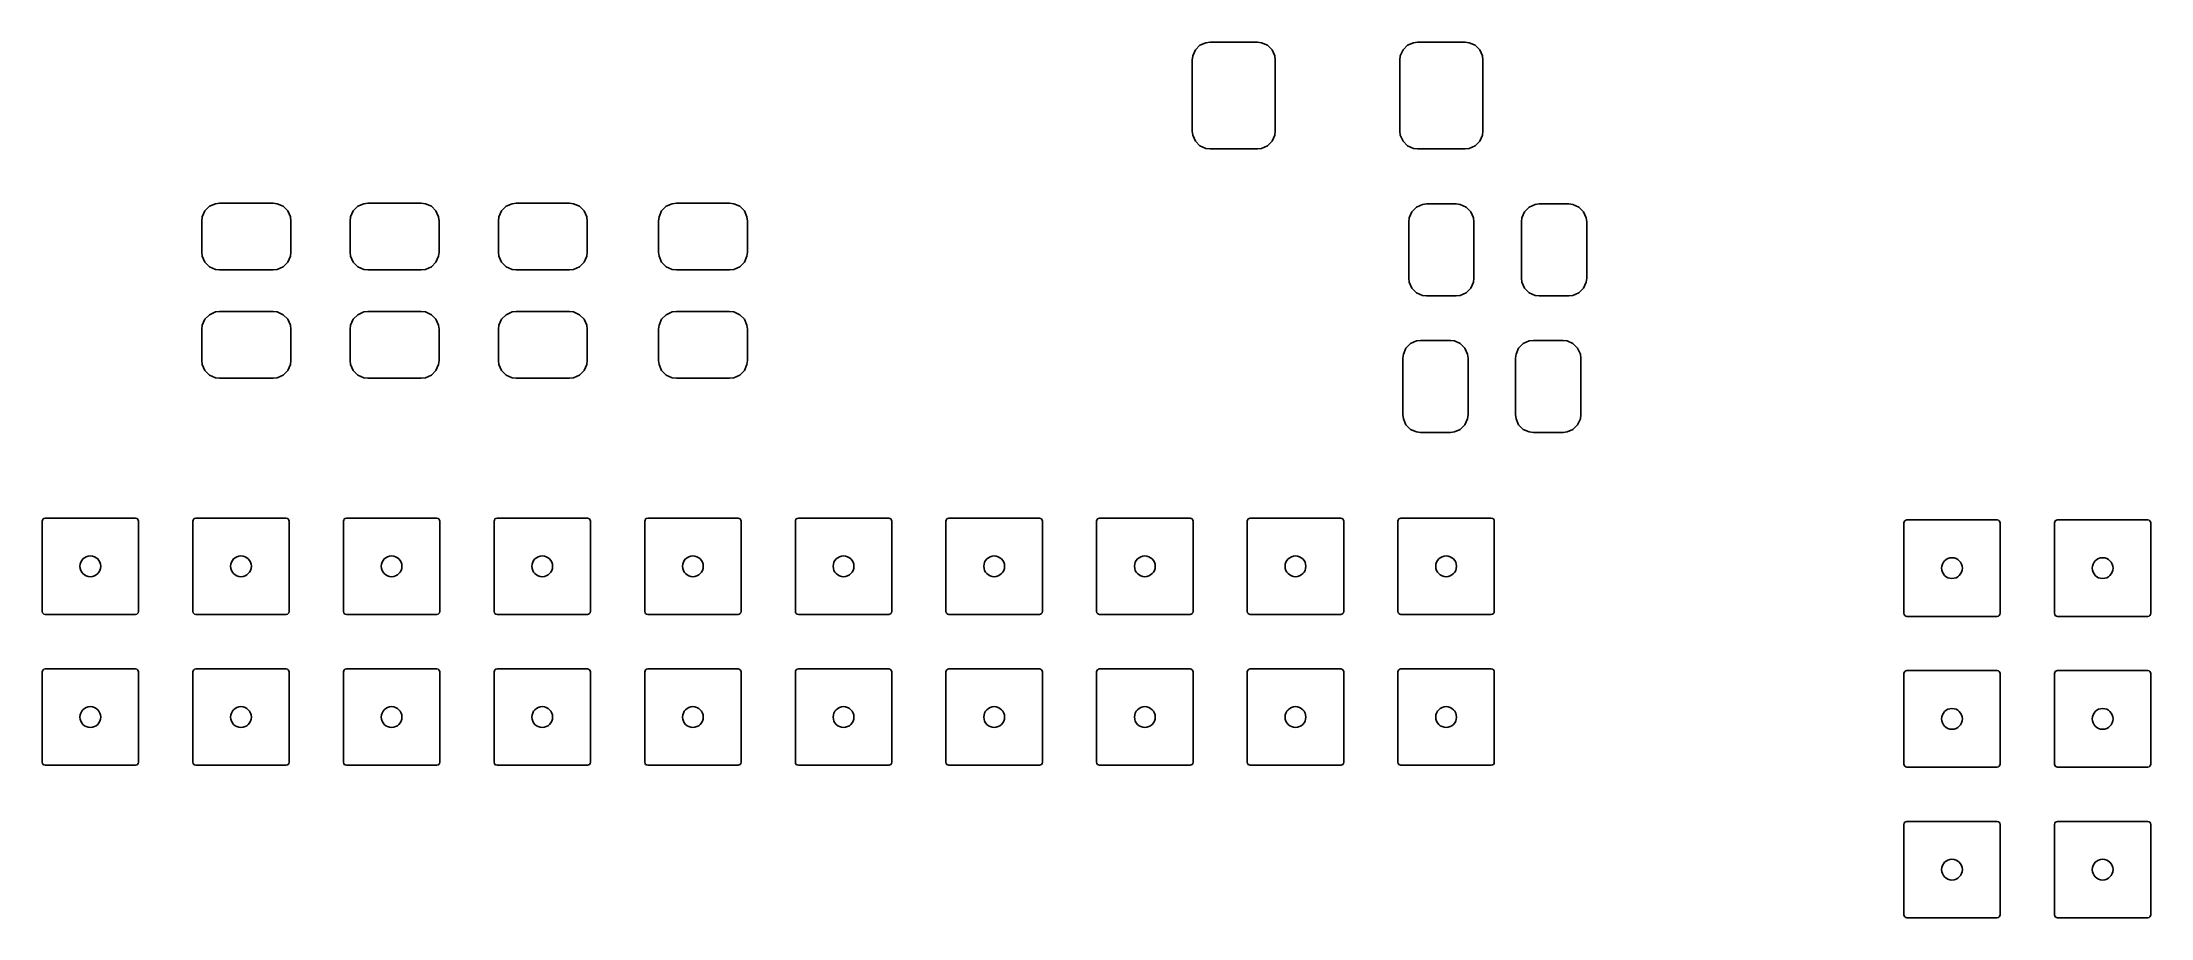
# Model space of a CAD drawing. Extents: x -1.65 to 0.92, y -2.15 to 2.13.
# Drawn here: x -0.482 to 0.918, y -2.152 to -1.571 of the extents above.
import ezdxf

# ---------------------------------------------------------------- set-up
doc = ezdxf.new("R2010")
doc.units = 0
doc.header["$MEASUREMENT"] = 0
doc.layers.add('BLACK', color=7, linetype='CONTINUOUS')

msp = doc.modelspace()

# ---------------------------------------------------------------- linework, layer by layer
at = {"layer": 'BLACK', "linetype": 'CONTINUOUS'}
for p, q in [((0.2815, -1.5827), (0.2818, -1.58)), ((0.2818, -1.58), (0.2836, -1.576)), ((0.2836, -1.576), (0.2866, -1.5729)), ((0.2866, -1.5729), (0.2906, -1.5712)), ((0.2906, -1.5712), (0.2933, -1.5709)), ((0.2933, -1.5709), (0.3248, -1.5709)), ((0.3248, -1.5709), (0.3275, -1.5712)), ((0.3275, -1.5712), (0.3315, -1.5729)), ((0.3315, -1.5729), (0.3345, -1.576)), ((0.3345, -1.576), (0.3363, -1.58)), ((0.3363, -1.58), (0.3366, -1.5827)), ((0.4193, -1.5827), (0.4196, -1.58)), ((0.4196, -1.58), (0.4214, -1.576)), ((0.4214, -1.576), (0.4244, -1.5729)), ((0.4244, -1.5729), (0.4284, -1.5712)), ((0.4284, -1.5712), (0.4311, -1.5709)), ((0.4311, -1.5709), (0.4626, -1.5709)), ((0.4626, -1.5709), (0.4653, -1.5712)), ((0.4653, -1.5712), (0.4693, -1.5729)), ((0.4693, -1.5729), (0.4723, -1.576)), ((0.4723, -1.576), (0.4741, -1.58)), ((0.4741, -1.58), (0.4744, -1.5827)), ((0.2815, -1.6299), (0.2815, -1.5827)), ((0.3366, -1.5827), (0.3366, -1.6299)), ((0.4193, -1.6299), (0.4193, -1.5827)), ((0.4744, -1.5827), (0.4744, -1.6299)), ((0.2818, -1.6326), (0.2815, -1.6299)), ((0.2836, -1.6366), (0.2818, -1.6326)), ((0.2866, -1.6397), (0.2836, -1.6366)), ((0.3345, -1.6366), (0.3315, -1.6397)), ((0.3363, -1.6326), (0.3345, -1.6366)), ((0.3366, -1.6299), (0.3363, -1.6326)), ((0.4196, -1.6326), (0.4193, -1.6299)), ((0.4214, -1.6366), (0.4196, -1.6326)), ((0.4244, -1.6397), (0.4214, -1.6366)), ((0.4723, -1.6366), (0.4693, -1.6397)), ((0.4741, -1.6326), (0.4723, -1.6366)), ((0.4744, -1.6299), (0.4741, -1.6326)), ((0.2906, -1.6414), (0.2866, -1.6397)), ((0.2933, -1.6417), (0.2906, -1.6414)), ((0.3248, -1.6417), (0.2933, -1.6417)), ((0.3275, -1.6414), (0.3248, -1.6417)), ((0.3315, -1.6397), (0.3275, -1.6414)), ((0.4284, -1.6414), (0.4244, -1.6397)), ((0.4311, -1.6417), (0.4284, -1.6414)), ((0.4626, -1.6417), (0.4311, -1.6417)), ((0.4653, -1.6414), (0.4626, -1.6417)), ((0.4693, -1.6397), (0.4653, -1.6414)), ((-0.3708, -1.6797), (-0.3669, -1.678)), ((-0.3669, -1.678), (-0.3642, -1.6777)), ((-0.3642, -1.6777), (-0.3287, -1.6777)), ((-0.3287, -1.6777), (-0.326, -1.678)), ((-0.326, -1.678), (-0.3221, -1.6797)), ((-0.2724, -1.6797), (-0.2685, -1.678)), ((-0.2685, -1.678), (-0.2657, -1.6777)), ((-0.2657, -1.6777), (-0.2303, -1.6777)), ((-0.2303, -1.6777), (-0.2276, -1.678)), ((-0.2276, -1.678), (-0.2236, -1.6797)), ((-0.174, -1.6797), (-0.17, -1.678)), ((-0.17, -1.678), (-0.1673, -1.6777)), ((-0.1673, -1.6777), (-0.1319, -1.6777)), ((-0.1319, -1.6777), (-0.1292, -1.678)), ((-0.1292, -1.678), (-0.1252, -1.6797)), ((-0.0677, -1.6797), (-0.0637, -1.678)), ((-0.0637, -1.678), (-0.061, -1.6777)), ((-0.061, -1.6777), (-0.0256, -1.6777)), ((-0.0256, -1.6777), (-0.0229, -1.678)), ((-0.0229, -1.678), (-0.0189, -1.6797)), ((0.4303, -1.6802), (0.4343, -1.6785)), ((0.4343, -1.6785), (0.437, -1.6781)), ((0.437, -1.6781), (0.4567, -1.6781)), ((0.4567, -1.6781), (0.4594, -1.6785)), ((0.4594, -1.6785), (0.4634, -1.6802)), ((0.5051, -1.6802), (0.5091, -1.6785)), ((0.5091, -1.6785), (0.5118, -1.6781)), ((0.5118, -1.6781), (0.5315, -1.6781)), ((0.5315, -1.6781), (0.5342, -1.6785)), ((0.5342, -1.6785), (0.5382, -1.6802)), ((-0.376, -1.6895), (-0.3757, -1.6868)), ((-0.376, -1.7101), (-0.376, -1.6895)), ((-0.3757, -1.6868), (-0.3739, -1.6828)), ((-0.3739, -1.6828), (-0.3708, -1.6797)), ((-0.3221, -1.6797), (-0.319, -1.6828)), ((-0.319, -1.6828), (-0.3172, -1.6868)), ((-0.3172, -1.6868), (-0.3169, -1.6895)), ((-0.3169, -1.6895), (-0.3169, -1.7101)), ((-0.2776, -1.6895), (-0.2772, -1.6868)), ((-0.2776, -1.7101), (-0.2776, -1.6895)), ((-0.2772, -1.6868), (-0.2755, -1.6828)), ((-0.2755, -1.6828), (-0.2724, -1.6797)), ((-0.2236, -1.6797), (-0.2206, -1.6828)), ((-0.2206, -1.6828), (-0.2188, -1.6868)), ((-0.2188, -1.6868), (-0.2185, -1.6895)), ((-0.2185, -1.6895), (-0.2185, -1.7101)), ((-0.1791, -1.6895), (-0.1788, -1.6868)), ((-0.1791, -1.7101), (-0.1791, -1.6895)), ((-0.1788, -1.6868), (-0.1771, -1.6828)), ((-0.1771, -1.6828), (-0.174, -1.6797)), ((-0.1252, -1.6797), (-0.1221, -1.6828)), ((-0.1221, -1.6828), (-0.1204, -1.6868)), ((-0.1204, -1.6868), (-0.1201, -1.6895)), ((-0.1201, -1.6895), (-0.1201, -1.7101)), ((-0.0728, -1.6895), (-0.0725, -1.6868)), ((-0.0728, -1.7101), (-0.0728, -1.6895)), ((-0.0725, -1.6868), (-0.0708, -1.6828)), ((-0.0708, -1.6828), (-0.0677, -1.6797)), ((-0.0189, -1.6797), (-0.0158, -1.6828)), ((-0.0158, -1.6828), (-0.0141, -1.6868)), ((-0.0141, -1.6868), (-0.0138, -1.6895)), ((-0.0138, -1.6895), (-0.0138, -1.7101)), ((0.4252, -1.69), (0.4255, -1.6873)), ((0.4252, -1.7274), (0.4252, -1.69)), ((0.4255, -1.6873), (0.4273, -1.6833)), ((0.4273, -1.6833), (0.4303, -1.6802)), ((0.4634, -1.6802), (0.4664, -1.6833)), ((0.4664, -1.6833), (0.4682, -1.6873)), ((0.4682, -1.6873), (0.4685, -1.69)), ((0.4685, -1.69), (0.4685, -1.7274)), ((0.5, -1.69), (0.5003, -1.6873)), ((0.5, -1.7274), (0.5, -1.69)), ((0.5003, -1.6873), (0.5021, -1.6833)), ((0.5021, -1.6833), (0.5051, -1.6802)), ((0.5382, -1.6802), (0.5412, -1.6833)), ((0.5412, -1.6833), (0.543, -1.6873)), ((0.543, -1.6873), (0.5433, -1.69)), ((0.5433, -1.69), (0.5433, -1.7274)), ((-0.3757, -1.7128), (-0.376, -1.7101)), ((-0.3739, -1.7168), (-0.3757, -1.7128)), ((-0.3708, -1.7199), (-0.3739, -1.7168)), ((-0.3669, -1.7216), (-0.3708, -1.7199)), ((-0.3642, -1.7219), (-0.3669, -1.7216)), ((-0.326, -1.7216), (-0.3287, -1.7219)), ((-0.3221, -1.7199), (-0.326, -1.7216)), ((-0.319, -1.7168), (-0.3221, -1.7199)), ((-0.3172, -1.7128), (-0.319, -1.7168)), ((-0.3169, -1.7101), (-0.3172, -1.7128)), ((-0.2772, -1.7128), (-0.2776, -1.7101)), ((-0.2755, -1.7168), (-0.2772, -1.7128)), ((-0.2724, -1.7199), (-0.2755, -1.7168)), ((-0.2685, -1.7216), (-0.2724, -1.7199)), ((-0.2657, -1.7219), (-0.2685, -1.7216)), ((-0.2276, -1.7216), (-0.2303, -1.7219)), ((-0.2236, -1.7199), (-0.2276, -1.7216)), ((-0.2206, -1.7168), (-0.2236, -1.7199)), ((-0.2188, -1.7128), (-0.2206, -1.7168)), ((-0.2185, -1.7101), (-0.2188, -1.7128)), ((-0.1788, -1.7128), (-0.1791, -1.7101)), ((-0.1771, -1.7168), (-0.1788, -1.7128)), ((-0.174, -1.7199), (-0.1771, -1.7168)), ((-0.17, -1.7216), (-0.174, -1.7199)), ((-0.1673, -1.7219), (-0.17, -1.7216)), ((-0.1292, -1.7216), (-0.1319, -1.7219)), ((-0.1252, -1.7199), (-0.1292, -1.7216)), ((-0.1221, -1.7168), (-0.1252, -1.7199)), ((-0.1204, -1.7128), (-0.1221, -1.7168)), ((-0.1201, -1.7101), (-0.1204, -1.7128)), ((-0.0725, -1.7128), (-0.0728, -1.7101)), ((-0.0708, -1.7168), (-0.0725, -1.7128)), ((-0.0677, -1.7199), (-0.0708, -1.7168)), ((-0.0637, -1.7216), (-0.0677, -1.7199)), ((-0.061, -1.7219), (-0.0637, -1.7216)), ((-0.0229, -1.7216), (-0.0256, -1.7219)), ((-0.0189, -1.7199), (-0.0229, -1.7216)), ((-0.0158, -1.7168), (-0.0189, -1.7199)), ((-0.0141, -1.7128), (-0.0158, -1.7168)), ((-0.0138, -1.7101), (-0.0141, -1.7128)), ((-0.3287, -1.7219), (-0.3642, -1.7219)), ((-0.2303, -1.7219), (-0.2657, -1.7219)), ((-0.1319, -1.7219), (-0.1673, -1.7219)), ((-0.0256, -1.7219), (-0.061, -1.7219)), ((0.4255, -1.7301), (0.4252, -1.7274)), ((0.4273, -1.734), (0.4255, -1.7301)), ((0.4303, -1.7371), (0.4273, -1.734)), ((0.4664, -1.734), (0.4634, -1.7371)), ((0.4682, -1.7301), (0.4664, -1.734)), ((0.4685, -1.7274), (0.4682, -1.7301)), ((0.5003, -1.7301), (0.5, -1.7274)), ((0.5021, -1.734), (0.5003, -1.7301)), ((0.5051, -1.7371), (0.5021, -1.734)), ((0.5412, -1.734), (0.5382, -1.7371)), ((0.543, -1.7301), (0.5412, -1.734)), ((0.5433, -1.7274), (0.543, -1.7301)), ((-0.3669, -1.7498), (-0.3642, -1.7495)), ((-0.3642, -1.7495), (-0.3287, -1.7495)), ((-0.3287, -1.7495), (-0.326, -1.7498)), ((-0.2685, -1.7498), (-0.2657, -1.7495)), ((-0.2657, -1.7495), (-0.2303, -1.7495)), ((-0.2303, -1.7495), (-0.2276, -1.7498)), ((-0.17, -1.7498), (-0.1673, -1.7495)), ((-0.1673, -1.7495), (-0.1319, -1.7495)), ((-0.1319, -1.7495), (-0.1292, -1.7498)), ((-0.0637, -1.7498), (-0.061, -1.7495)), ((-0.061, -1.7495), (-0.0256, -1.7495)), ((-0.0256, -1.7495), (-0.0229, -1.7498)), ((0.4343, -1.7389), (0.4303, -1.7371)), ((0.437, -1.7392), (0.4343, -1.7389)), ((0.4567, -1.7392), (0.437, -1.7392)), ((0.4594, -1.7389), (0.4567, -1.7392)), ((0.4634, -1.7371), (0.4594, -1.7389)), ((0.5091, -1.7389), (0.5051, -1.7371)), ((0.5118, -1.7392), (0.5091, -1.7389)), ((0.5315, -1.7392), (0.5118, -1.7392)), ((0.5342, -1.7389), (0.5315, -1.7392)), ((0.5382, -1.7371), (0.5342, -1.7389)), ((-0.376, -1.7613), (-0.3757, -1.7586)), ((-0.376, -1.782), (-0.376, -1.7613)), ((-0.3757, -1.7586), (-0.3739, -1.7546)), ((-0.3739, -1.7546), (-0.3708, -1.7516)), ((-0.3708, -1.7516), (-0.3669, -1.7498)), ((-0.326, -1.7498), (-0.3221, -1.7516)), ((-0.3221, -1.7516), (-0.319, -1.7546)), ((-0.319, -1.7546), (-0.3172, -1.7586)), ((-0.3172, -1.7586), (-0.3169, -1.7613)), ((-0.3169, -1.7613), (-0.3169, -1.782)), ((-0.2776, -1.7613), (-0.2772, -1.7586)), ((-0.2776, -1.782), (-0.2776, -1.7613)), ((-0.2772, -1.7586), (-0.2755, -1.7546)), ((-0.2755, -1.7546), (-0.2724, -1.7516)), ((-0.2724, -1.7516), (-0.2685, -1.7498)), ((-0.2276, -1.7498), (-0.2236, -1.7516)), ((-0.2236, -1.7516), (-0.2206, -1.7546)), ((-0.2206, -1.7546), (-0.2188, -1.7586)), ((-0.2188, -1.7586), (-0.2185, -1.7613)), ((-0.2185, -1.7613), (-0.2185, -1.782)), ((-0.1791, -1.7613), (-0.1788, -1.7586)), ((-0.1791, -1.782), (-0.1791, -1.7613)), ((-0.1788, -1.7586), (-0.1771, -1.7546)), ((-0.1771, -1.7546), (-0.174, -1.7516)), ((-0.174, -1.7516), (-0.17, -1.7498)), ((-0.1292, -1.7498), (-0.1252, -1.7516)), ((-0.1252, -1.7516), (-0.1221, -1.7546)), ((-0.1221, -1.7546), (-0.1204, -1.7586)), ((-0.1204, -1.7586), (-0.1201, -1.7613)), ((-0.1201, -1.7613), (-0.1201, -1.782)), ((-0.0728, -1.7613), (-0.0725, -1.7586)), ((-0.0728, -1.782), (-0.0728, -1.7613)), ((-0.0725, -1.7586), (-0.0708, -1.7546)), ((-0.0708, -1.7546), (-0.0677, -1.7516)), ((-0.0677, -1.7516), (-0.0637, -1.7498)), ((-0.0229, -1.7498), (-0.0189, -1.7516)), ((-0.0189, -1.7516), (-0.0158, -1.7546)), ((-0.0158, -1.7546), (-0.0141, -1.7586)), ((-0.0141, -1.7586), (-0.0138, -1.7613)), ((-0.0138, -1.7613), (-0.0138, -1.782)), ((0.4216, -1.7778), (0.4233, -1.7738)), ((0.4233, -1.7738), (0.4264, -1.7708)), ((0.4264, -1.7708), (0.4304, -1.769)), ((0.4304, -1.769), (0.4331, -1.7687)), ((0.4331, -1.7687), (0.4528, -1.7687)), ((0.4528, -1.7687), (0.4555, -1.769)), ((0.4555, -1.769), (0.4594, -1.7708)), ((0.4594, -1.7708), (0.4625, -1.7738)), ((0.4625, -1.7738), (0.4643, -1.7778)), ((0.4964, -1.7778), (0.4981, -1.7738)), ((0.4981, -1.7738), (0.5012, -1.7708)), ((0.5012, -1.7708), (0.5052, -1.769)), ((0.5052, -1.769), (0.5079, -1.7687)), ((0.5079, -1.7687), (0.5276, -1.7687)), ((0.5276, -1.7687), (0.5303, -1.769)), ((0.5303, -1.769), (0.5342, -1.7708)), ((0.5342, -1.7708), (0.5373, -1.7738)), ((0.5373, -1.7738), (0.5391, -1.7778)), ((-0.3757, -1.7847), (-0.376, -1.782)), ((-0.3739, -1.7887), (-0.3757, -1.7847)), ((-0.3708, -1.7917), (-0.3739, -1.7887)), ((-0.319, -1.7887), (-0.3221, -1.7917)), ((-0.3172, -1.7847), (-0.319, -1.7887)), ((-0.3169, -1.782), (-0.3172, -1.7847)), ((-0.2772, -1.7847), (-0.2776, -1.782)), ((-0.2755, -1.7887), (-0.2772, -1.7847)), ((-0.2724, -1.7917), (-0.2755, -1.7887)), ((-0.2206, -1.7887), (-0.2236, -1.7917)), ((-0.2188, -1.7847), (-0.2206, -1.7887)), ((-0.2185, -1.782), (-0.2188, -1.7847)), ((-0.1788, -1.7847), (-0.1791, -1.782)), ((-0.1771, -1.7887), (-0.1788, -1.7847)), ((-0.174, -1.7917), (-0.1771, -1.7887)), ((-0.1221, -1.7887), (-0.1252, -1.7917)), ((-0.1204, -1.7847), (-0.1221, -1.7887)), ((-0.1201, -1.782), (-0.1204, -1.7847)), ((-0.0725, -1.7847), (-0.0728, -1.782)), ((-0.0708, -1.7887), (-0.0725, -1.7847)), ((-0.0677, -1.7917), (-0.0708, -1.7887)), ((-0.0158, -1.7887), (-0.0189, -1.7917)), ((-0.0141, -1.7847), (-0.0158, -1.7887)), ((-0.0138, -1.782), (-0.0141, -1.7847)), ((0.4213, -1.7805), (0.4216, -1.7778)), ((0.4213, -1.8179), (0.4213, -1.7805)), ((0.4643, -1.7778), (0.4646, -1.7805)), ((0.4646, -1.7805), (0.4646, -1.8179)), ((0.4961, -1.7805), (0.4964, -1.7778)), ((0.4961, -1.8179), (0.4961, -1.7805)), ((0.5391, -1.7778), (0.5394, -1.7805)), ((0.5394, -1.7805), (0.5394, -1.8179)), ((-0.3669, -1.7935), (-0.3708, -1.7917)), ((-0.3642, -1.7938), (-0.3669, -1.7935)), ((-0.3287, -1.7938), (-0.3642, -1.7938)), ((-0.326, -1.7935), (-0.3287, -1.7938)), ((-0.3221, -1.7917), (-0.326, -1.7935)), ((-0.2685, -1.7935), (-0.2724, -1.7917)), ((-0.2657, -1.7938), (-0.2685, -1.7935)), ((-0.2303, -1.7938), (-0.2657, -1.7938)), ((-0.2276, -1.7935), (-0.2303, -1.7938)), ((-0.2236, -1.7917), (-0.2276, -1.7935)), ((-0.17, -1.7935), (-0.174, -1.7917)), ((-0.1673, -1.7938), (-0.17, -1.7935)), ((-0.1319, -1.7938), (-0.1673, -1.7938)), ((-0.1292, -1.7935), (-0.1319, -1.7938)), ((-0.1252, -1.7917), (-0.1292, -1.7935)), ((-0.0637, -1.7935), (-0.0677, -1.7917)), ((-0.061, -1.7938), (-0.0637, -1.7935)), ((-0.0256, -1.7938), (-0.061, -1.7938)), ((-0.0229, -1.7935), (-0.0256, -1.7938)), ((-0.0189, -1.7917), (-0.0229, -1.7935)), ((0.4216, -1.8206), (0.4213, -1.8179)), ((0.4646, -1.8179), (0.4643, -1.8206)), ((0.4964, -1.8206), (0.4961, -1.8179)), ((0.5394, -1.8179), (0.5391, -1.8206)), ((0.4233, -1.8246), (0.4216, -1.8206)), ((0.4264, -1.8277), (0.4233, -1.8246)), ((0.4304, -1.8294), (0.4264, -1.8277)), ((0.4331, -1.8297), (0.4304, -1.8294)), ((0.4528, -1.8297), (0.4331, -1.8297)), ((0.4555, -1.8294), (0.4528, -1.8297)), ((0.4594, -1.8277), (0.4555, -1.8294)), ((0.4625, -1.8246), (0.4594, -1.8277)), ((0.4643, -1.8206), (0.4625, -1.8246)), ((0.4981, -1.8246), (0.4964, -1.8206)), ((0.5012, -1.8277), (0.4981, -1.8246)), ((0.5052, -1.8294), (0.5012, -1.8277)), ((0.5079, -1.8297), (0.5052, -1.8294)), ((0.5276, -1.8297), (0.5079, -1.8297)), ((0.5303, -1.8294), (0.5276, -1.8297)), ((0.5342, -1.8277), (0.5303, -1.8294)), ((0.5373, -1.8246), (0.5342, -1.8277)), ((0.5391, -1.8206), (0.5373, -1.8246)), ((-0.482, -1.8885), (-0.4818, -1.8878)), ((-0.482, -1.9485), (-0.482, -1.8885)), ((-0.4818, -1.8878), (-0.4814, -1.8871)), ((-0.4814, -1.8871), (-0.4808, -1.8867)), ((-0.4808, -1.8867), (-0.48, -1.8865)), ((-0.48, -1.8865), (-0.42, -1.8865)), ((-0.42, -1.8865), (-0.4192, -1.8867)), ((-0.4192, -1.8867), (-0.4186, -1.8871)), ((-0.4186, -1.8871), (-0.4182, -1.8878)), ((-0.4182, -1.8878), (-0.418, -1.8885)), ((-0.418, -1.8885), (-0.418, -1.9485)), ((-0.382, -1.8885), (-0.3818, -1.8878)), ((-0.382, -1.9485), (-0.382, -1.8885)), ((-0.3818, -1.8878), (-0.3814, -1.8871)), ((-0.3814, -1.8871), (-0.3808, -1.8867)), ((-0.3808, -1.8867), (-0.38, -1.8865)), ((-0.38, -1.8865), (-0.32, -1.8865)), ((-0.32, -1.8865), (-0.3192, -1.8867)), ((-0.3192, -1.8867), (-0.3186, -1.8871)), ((-0.3186, -1.8871), (-0.3182, -1.8878)), ((-0.3182, -1.8878), (-0.318, -1.8885)), ((-0.318, -1.8885), (-0.318, -1.9485)), ((-0.282, -1.8885), (-0.2818, -1.8878)), ((-0.282, -1.9485), (-0.282, -1.8885)), ((-0.2818, -1.8878), (-0.2814, -1.8871)), ((-0.2814, -1.8871), (-0.2808, -1.8867)), ((-0.2808, -1.8867), (-0.28, -1.8865)), ((-0.28, -1.8865), (-0.22, -1.8865)), ((-0.22, -1.8865), (-0.2192, -1.8867)), ((-0.2192, -1.8867), (-0.2186, -1.8871)), ((-0.2186, -1.8871), (-0.2182, -1.8878)), ((-0.2182, -1.8878), (-0.218, -1.8885)), ((-0.218, -1.8885), (-0.218, -1.9485)), ((-0.182, -1.8885), (-0.1818, -1.8878)), ((-0.182, -1.9485), (-0.182, -1.8885)), ((-0.1818, -1.8878), (-0.1814, -1.8871)), ((-0.1814, -1.8871), (-0.1808, -1.8867)), ((-0.1808, -1.8867), (-0.18, -1.8865)), ((-0.18, -1.8865), (-0.12, -1.8865)), ((-0.12, -1.8865), (-0.1192, -1.8867)), ((-0.1192, -1.8867), (-0.1186, -1.8871)), ((-0.1186, -1.8871), (-0.1182, -1.8878)), ((-0.1182, -1.8878), (-0.118, -1.8885)), ((-0.118, -1.8885), (-0.118, -1.9485)), ((-0.082, -1.8885), (-0.0818, -1.8878)), ((-0.082, -1.9485), (-0.082, -1.8885)), ((-0.0818, -1.8878), (-0.0814, -1.8871)), ((-0.0814, -1.8871), (-0.0808, -1.8867)), ((-0.0808, -1.8867), (-0.08, -1.8865)), ((-0.08, -1.8865), (-0.02, -1.8865)), ((-0.02, -1.8865), (-0.0192, -1.8867)), ((-0.0192, -1.8867), (-0.0186, -1.8871)), ((-0.0186, -1.8871), (-0.0182, -1.8878)), ((-0.0182, -1.8878), (-0.018, -1.8885)), ((-0.018, -1.8885), (-0.018, -1.9485)), ((0.018, -1.8885), (0.0182, -1.8878)), ((0.018, -1.9485), (0.018, -1.8885)), ((0.0182, -1.8878), (0.0186, -1.8871)), ((0.0186, -1.8871), (0.0192, -1.8867)), ((0.0192, -1.8867), (0.02, -1.8865)), ((0.02, -1.8865), (0.08, -1.8865)), ((0.08, -1.8865), (0.0808, -1.8867)), ((0.0808, -1.8867), (0.0814, -1.8871)), ((0.0814, -1.8871), (0.0818, -1.8878)), ((0.0818, -1.8878), (0.082, -1.8885)), ((0.082, -1.8885), (0.082, -1.9485)), ((0.118, -1.8885), (0.1182, -1.8878)), ((0.118, -1.9485), (0.118, -1.8885)), ((0.1182, -1.8878), (0.1186, -1.8871)), ((0.1186, -1.8871), (0.1192, -1.8867)), ((0.1192, -1.8867), (0.12, -1.8865)), ((0.12, -1.8865), (0.18, -1.8865)), ((0.18, -1.8865), (0.1808, -1.8867)), ((0.1808, -1.8867), (0.1814, -1.8871)), ((0.1814, -1.8871), (0.1818, -1.8878)), ((0.1818, -1.8878), (0.182, -1.8885)), ((0.182, -1.8885), (0.182, -1.9485)), ((0.218, -1.8885), (0.2182, -1.8878)), ((0.218, -1.9485), (0.218, -1.8885)), ((0.2182, -1.8878), (0.2186, -1.8871)), ((0.2186, -1.8871), (0.2192, -1.8867)), ((0.2192, -1.8867), (0.22, -1.8865)), ((0.22, -1.8865), (0.28, -1.8865)), ((0.28, -1.8865), (0.2808, -1.8867)), ((0.2808, -1.8867), (0.2814, -1.8871)), ((0.2814, -1.8871), (0.2818, -1.8878)), ((0.2818, -1.8878), (0.282, -1.8885)), ((0.282, -1.8885), (0.282, -1.9485)), ((0.318, -1.8885), (0.3182, -1.8878)), ((0.318, -1.9485), (0.318, -1.8885)), ((0.3182, -1.8878), (0.3186, -1.8871)), ((0.3186, -1.8871), (0.3192, -1.8867)), ((0.3192, -1.8867), (0.32, -1.8865)), ((0.32, -1.8865), (0.38, -1.8865)), ((0.38, -1.8865), (0.3808, -1.8867)), ((0.3808, -1.8867), (0.3814, -1.8871)), ((0.3814, -1.8871), (0.3818, -1.8878)), ((0.3818, -1.8878), (0.382, -1.8885)), ((0.382, -1.8885), (0.382, -1.9485)), ((0.418, -1.8885), (0.4182, -1.8878)), ((0.418, -1.9485), (0.418, -1.8885)), ((0.4182, -1.8878), (0.4186, -1.8871)), ((0.4186, -1.8871), (0.4192, -1.8867)), ((0.4192, -1.8867), (0.42, -1.8865)), ((0.42, -1.8865), (0.48, -1.8865)), ((0.48, -1.8865), (0.4808, -1.8867)), ((0.4808, -1.8867), (0.4814, -1.8871)), ((0.4814, -1.8871), (0.4818, -1.8878)), ((0.4818, -1.8878), (0.482, -1.8885)), ((0.482, -1.8885), (0.482, -1.9485)), ((0.7539, -1.8897), (0.754, -1.8889)), ((0.754, -1.8889), (0.7544, -1.8883)), ((0.7544, -1.8883), (0.7551, -1.8879)), ((0.7551, -1.8879), (0.7558, -1.8877)), ((0.7558, -1.8877), (0.8158, -1.8877)), ((0.8158, -1.8877), (0.8166, -1.8879)), ((0.8166, -1.8879), (0.8172, -1.8883)), ((0.8172, -1.8883), (0.8176, -1.8889)), ((0.8176, -1.8889), (0.8178, -1.8897)), ((0.8539, -1.8897), (0.854, -1.8889)), ((0.854, -1.8889), (0.8544, -1.8883)), ((0.8544, -1.8883), (0.8551, -1.8879)), ((0.8551, -1.8879), (0.8558, -1.8877)), ((0.8558, -1.8877), (0.9158, -1.8877)), ((0.9158, -1.8877), (0.9166, -1.8879)), ((0.9166, -1.8879), (0.9172, -1.8883)), ((0.9172, -1.8883), (0.9176, -1.8889)), ((0.9176, -1.8889), (0.9178, -1.8897)), ((0.7539, -1.9497), (0.7539, -1.8897)), ((0.8178, -1.8897), (0.8178, -1.9497)), ((0.8539, -1.9497), (0.8539, -1.8897)), ((0.9178, -1.8897), (0.9178, -1.9497)), ((-0.4818, -1.9493), (-0.482, -1.9485)), ((-0.4814, -1.9499), (-0.4818, -1.9493)), ((-0.4808, -1.9503), (-0.4814, -1.9499)), ((-0.48, -1.9505), (-0.4808, -1.9503)), ((-0.42, -1.9505), (-0.48, -1.9505)), ((-0.4192, -1.9503), (-0.42, -1.9505)), ((-0.4186, -1.9499), (-0.4192, -1.9503)), ((-0.4182, -1.9493), (-0.4186, -1.9499)), ((-0.418, -1.9485), (-0.4182, -1.9493)), ((-0.3818, -1.9493), (-0.382, -1.9485)), ((-0.3814, -1.9499), (-0.3818, -1.9493)), ((-0.3808, -1.9503), (-0.3814, -1.9499)), ((-0.38, -1.9505), (-0.3808, -1.9503)), ((-0.32, -1.9505), (-0.38, -1.9505)), ((-0.3192, -1.9503), (-0.32, -1.9505)), ((-0.3186, -1.9499), (-0.3192, -1.9503)), ((-0.3182, -1.9493), (-0.3186, -1.9499)), ((-0.318, -1.9485), (-0.3182, -1.9493)), ((-0.2818, -1.9493), (-0.282, -1.9485)), ((-0.2814, -1.9499), (-0.2818, -1.9493)), ((-0.2808, -1.9503), (-0.2814, -1.9499)), ((-0.28, -1.9505), (-0.2808, -1.9503)), ((-0.22, -1.9505), (-0.28, -1.9505)), ((-0.2192, -1.9503), (-0.22, -1.9505)), ((-0.2186, -1.9499), (-0.2192, -1.9503)), ((-0.2182, -1.9493), (-0.2186, -1.9499)), ((-0.218, -1.9485), (-0.2182, -1.9493)), ((-0.1818, -1.9493), (-0.182, -1.9485)), ((-0.1814, -1.9499), (-0.1818, -1.9493)), ((-0.1808, -1.9503), (-0.1814, -1.9499)), ((-0.18, -1.9505), (-0.1808, -1.9503)), ((-0.12, -1.9505), (-0.18, -1.9505)), ((-0.1192, -1.9503), (-0.12, -1.9505)), ((-0.1186, -1.9499), (-0.1192, -1.9503)), ((-0.1182, -1.9493), (-0.1186, -1.9499)), ((-0.118, -1.9485), (-0.1182, -1.9493)), ((-0.0818, -1.9493), (-0.082, -1.9485)), ((-0.0814, -1.9499), (-0.0818, -1.9493)), ((-0.0808, -1.9503), (-0.0814, -1.9499)), ((-0.08, -1.9505), (-0.0808, -1.9503)), ((-0.02, -1.9505), (-0.08, -1.9505)), ((-0.0192, -1.9503), (-0.02, -1.9505)), ((-0.0186, -1.9499), (-0.0192, -1.9503)), ((-0.0182, -1.9493), (-0.0186, -1.9499)), ((-0.018, -1.9485), (-0.0182, -1.9493)), ((0.0182, -1.9493), (0.018, -1.9485)), ((0.0186, -1.9499), (0.0182, -1.9493)), ((0.0192, -1.9503), (0.0186, -1.9499)), ((0.02, -1.9505), (0.0192, -1.9503)), ((0.08, -1.9505), (0.02, -1.9505)), ((0.0808, -1.9503), (0.08, -1.9505)), ((0.0814, -1.9499), (0.0808, -1.9503)), ((0.0818, -1.9493), (0.0814, -1.9499)), ((0.082, -1.9485), (0.0818, -1.9493)), ((0.1182, -1.9493), (0.118, -1.9485)), ((0.1186, -1.9499), (0.1182, -1.9493)), ((0.1192, -1.9503), (0.1186, -1.9499)), ((0.12, -1.9505), (0.1192, -1.9503)), ((0.18, -1.9505), (0.12, -1.9505)), ((0.1808, -1.9503), (0.18, -1.9505)), ((0.1814, -1.9499), (0.1808, -1.9503)), ((0.1818, -1.9493), (0.1814, -1.9499)), ((0.182, -1.9485), (0.1818, -1.9493)), ((0.2182, -1.9493), (0.218, -1.9485)), ((0.2186, -1.9499), (0.2182, -1.9493)), ((0.2192, -1.9503), (0.2186, -1.9499)), ((0.22, -1.9505), (0.2192, -1.9503)), ((0.28, -1.9505), (0.22, -1.9505)), ((0.2808, -1.9503), (0.28, -1.9505)), ((0.2814, -1.9499), (0.2808, -1.9503)), ((0.2818, -1.9493), (0.2814, -1.9499)), ((0.282, -1.9485), (0.2818, -1.9493)), ((0.3182, -1.9493), (0.318, -1.9485)), ((0.3186, -1.9499), (0.3182, -1.9493)), ((0.3192, -1.9503), (0.3186, -1.9499)), ((0.32, -1.9505), (0.3192, -1.9503)), ((0.38, -1.9505), (0.32, -1.9505)), ((0.3808, -1.9503), (0.38, -1.9505)), ((0.3814, -1.9499), (0.3808, -1.9503)), ((0.3818, -1.9493), (0.3814, -1.9499)), ((0.382, -1.9485), (0.3818, -1.9493)), ((0.4182, -1.9493), (0.418, -1.9485)), ((0.4186, -1.9499), (0.4182, -1.9493)), ((0.4192, -1.9503), (0.4186, -1.9499)), ((0.42, -1.9505), (0.4192, -1.9503)), ((0.48, -1.9505), (0.42, -1.9505)), ((0.4808, -1.9503), (0.48, -1.9505)), ((0.4814, -1.9499), (0.4808, -1.9503)), ((0.4818, -1.9493), (0.4814, -1.9499)), ((0.482, -1.9485), (0.4818, -1.9493)), ((0.754, -1.9504), (0.7539, -1.9497)), ((0.7544, -1.9511), (0.754, -1.9504)), ((0.7551, -1.9515), (0.7544, -1.9511)), ((0.7558, -1.9517), (0.7551, -1.9515)), ((0.8158, -1.9517), (0.7558, -1.9517)), ((0.8166, -1.9515), (0.8158, -1.9517)), ((0.8172, -1.9511), (0.8166, -1.9515)), ((0.8176, -1.9504), (0.8172, -1.9511)), ((0.8178, -1.9497), (0.8176, -1.9504)), ((0.854, -1.9504), (0.8539, -1.9497)), ((0.8544, -1.9511), (0.854, -1.9504)), ((0.8551, -1.9515), (0.8544, -1.9511)), ((0.8558, -1.9517), (0.8551, -1.9515)), ((0.9158, -1.9517), (0.8558, -1.9517)), ((0.9166, -1.9515), (0.9158, -1.9517)), ((0.9172, -1.9511), (0.9166, -1.9515)), ((0.9176, -1.9504), (0.9172, -1.9511)), ((0.9178, -1.9497), (0.9176, -1.9504)), ((-0.4818, -1.9878), (-0.4814, -1.9871)), ((-0.4814, -1.9871), (-0.4808, -1.9867)), ((-0.4808, -1.9867), (-0.48, -1.9865)), ((-0.48, -1.9865), (-0.42, -1.9865)), ((-0.42, -1.9865), (-0.4192, -1.9867)), ((-0.4192, -1.9867), (-0.4186, -1.9871)), ((-0.4186, -1.9871), (-0.4182, -1.9878)), ((-0.3818, -1.9878), (-0.3814, -1.9871)), ((-0.3814, -1.9871), (-0.3808, -1.9867)), ((-0.3808, -1.9867), (-0.38, -1.9865)), ((-0.38, -1.9865), (-0.32, -1.9865)), ((-0.32, -1.9865), (-0.3192, -1.9867)), ((-0.3192, -1.9867), (-0.3186, -1.9871)), ((-0.3186, -1.9871), (-0.3182, -1.9878)), ((-0.2818, -1.9878), (-0.2814, -1.9871)), ((-0.2814, -1.9871), (-0.2808, -1.9867)), ((-0.2808, -1.9867), (-0.28, -1.9865)), ((-0.28, -1.9865), (-0.22, -1.9865)), ((-0.22, -1.9865), (-0.2192, -1.9867)), ((-0.2192, -1.9867), (-0.2186, -1.9871)), ((-0.2186, -1.9871), (-0.2182, -1.9878)), ((-0.1818, -1.9878), (-0.1814, -1.9871)), ((-0.1814, -1.9871), (-0.1808, -1.9867)), ((-0.1808, -1.9867), (-0.18, -1.9865)), ((-0.18, -1.9865), (-0.12, -1.9865)), ((-0.12, -1.9865), (-0.1192, -1.9867)), ((-0.1192, -1.9867), (-0.1186, -1.9871)), ((-0.1186, -1.9871), (-0.1182, -1.9878)), ((-0.0818, -1.9878), (-0.0814, -1.9871)), ((-0.0814, -1.9871), (-0.0808, -1.9867)), ((-0.0808, -1.9867), (-0.08, -1.9865)), ((-0.08, -1.9865), (-0.02, -1.9865)), ((-0.02, -1.9865), (-0.0192, -1.9867)), ((-0.0192, -1.9867), (-0.0186, -1.9871)), ((-0.0186, -1.9871), (-0.0182, -1.9878)), ((0.0182, -1.9878), (0.0186, -1.9871)), ((0.0186, -1.9871), (0.0192, -1.9867)), ((0.0192, -1.9867), (0.02, -1.9865)), ((0.02, -1.9865), (0.08, -1.9865)), ((0.08, -1.9865), (0.0808, -1.9867)), ((0.0808, -1.9867), (0.0814, -1.9871)), ((0.0814, -1.9871), (0.0818, -1.9878)), ((0.1182, -1.9878), (0.1186, -1.9871)), ((0.1186, -1.9871), (0.1192, -1.9867)), ((0.1192, -1.9867), (0.12, -1.9865)), ((0.12, -1.9865), (0.18, -1.9865)), ((0.18, -1.9865), (0.1808, -1.9867)), ((0.1808, -1.9867), (0.1814, -1.9871)), ((0.1814, -1.9871), (0.1818, -1.9878)), ((0.2182, -1.9878), (0.2186, -1.9871)), ((0.2186, -1.9871), (0.2192, -1.9867)), ((0.2192, -1.9867), (0.22, -1.9865)), ((0.22, -1.9865), (0.28, -1.9865)), ((0.28, -1.9865), (0.2808, -1.9867)), ((0.2808, -1.9867), (0.2814, -1.9871)), ((0.2814, -1.9871), (0.2818, -1.9878)), ((0.3182, -1.9878), (0.3186, -1.9871)), ((0.3186, -1.9871), (0.3192, -1.9867)), ((0.3192, -1.9867), (0.32, -1.9865)), ((0.32, -1.9865), (0.38, -1.9865)), ((0.38, -1.9865), (0.3808, -1.9867)), ((0.3808, -1.9867), (0.3814, -1.9871)), ((0.3814, -1.9871), (0.3818, -1.9878)), ((0.4182, -1.9878), (0.4186, -1.9871)), ((0.4186, -1.9871), (0.4192, -1.9867)), ((0.4192, -1.9867), (0.42, -1.9865)), ((0.42, -1.9865), (0.48, -1.9865)), ((0.48, -1.9865), (0.4808, -1.9867)), ((0.4808, -1.9867), (0.4814, -1.9871)), ((0.4814, -1.9871), (0.4818, -1.9878)), ((-0.482, -1.9885), (-0.4818, -1.9878)), ((-0.482, -2.0485), (-0.482, -1.9885)), ((-0.4182, -1.9878), (-0.418, -1.9885)), ((-0.418, -1.9885), (-0.418, -2.0485)), ((-0.382, -1.9885), (-0.3818, -1.9878)), ((-0.382, -2.0485), (-0.382, -1.9885)), ((-0.3182, -1.9878), (-0.318, -1.9885)), ((-0.318, -1.9885), (-0.318, -2.0485)), ((-0.282, -1.9885), (-0.2818, -1.9878)), ((-0.282, -2.0485), (-0.282, -1.9885)), ((-0.2182, -1.9878), (-0.218, -1.9885)), ((-0.218, -1.9885), (-0.218, -2.0485)), ((-0.182, -1.9885), (-0.1818, -1.9878)), ((-0.182, -2.0485), (-0.182, -1.9885)), ((-0.1182, -1.9878), (-0.118, -1.9885)), ((-0.118, -1.9885), (-0.118, -2.0485)), ((-0.082, -1.9885), (-0.0818, -1.9878)), ((-0.082, -2.0485), (-0.082, -1.9885)), ((-0.0182, -1.9878), (-0.018, -1.9885)), ((-0.018, -1.9885), (-0.018, -2.0485)), ((0.018, -1.9885), (0.0182, -1.9878)), ((0.018, -2.0485), (0.018, -1.9885)), ((0.0818, -1.9878), (0.082, -1.9885)), ((0.082, -1.9885), (0.082, -2.0485)), ((0.118, -1.9885), (0.1182, -1.9878)), ((0.118, -2.0485), (0.118, -1.9885)), ((0.1818, -1.9878), (0.182, -1.9885)), ((0.182, -1.9885), (0.182, -2.0485)), ((0.218, -1.9885), (0.2182, -1.9878)), ((0.218, -2.0485), (0.218, -1.9885)), ((0.2818, -1.9878), (0.282, -1.9885)), ((0.282, -1.9885), (0.282, -2.0485)), ((0.318, -1.9885), (0.3182, -1.9878)), ((0.318, -2.0485), (0.318, -1.9885)), ((0.3818, -1.9878), (0.382, -1.9885)), ((0.382, -1.9885), (0.382, -2.0485)), ((0.418, -1.9885), (0.4182, -1.9878)), ((0.418, -2.0485), (0.418, -1.9885)), ((0.4818, -1.9878), (0.482, -1.9885)), ((0.482, -1.9885), (0.482, -2.0485)), ((0.7539, -1.9897), (0.754, -1.9889)), ((0.7539, -2.0497), (0.7539, -1.9897)), ((0.754, -1.9889), (0.7544, -1.9883)), ((0.7544, -1.9883), (0.7551, -1.9879)), ((0.7551, -1.9879), (0.7558, -1.9877)), ((0.7558, -1.9877), (0.8158, -1.9877)), ((0.8158, -1.9877), (0.8166, -1.9879)), ((0.8166, -1.9879), (0.8172, -1.9883)), ((0.8172, -1.9883), (0.8176, -1.9889)), ((0.8176, -1.9889), (0.8178, -1.9897)), ((0.8178, -1.9897), (0.8178, -2.0497)), ((0.8539, -1.9897), (0.854, -1.9889)), ((0.8539, -2.0497), (0.8539, -1.9897)), ((0.854, -1.9889), (0.8544, -1.9883)), ((0.8544, -1.9883), (0.8551, -1.9879)), ((0.8551, -1.9879), (0.8558, -1.9877)), ((0.8558, -1.9877), (0.9158, -1.9877)), ((0.9158, -1.9877), (0.9166, -1.9879)), ((0.9166, -1.9879), (0.9172, -1.9883)), ((0.9172, -1.9883), (0.9176, -1.9889)), ((0.9176, -1.9889), (0.9178, -1.9897)), ((0.9178, -1.9897), (0.9178, -2.0497)), ((-0.4818, -2.0493), (-0.482, -2.0485)), ((-0.4814, -2.0499), (-0.4818, -2.0493)), ((-0.4808, -2.0503), (-0.4814, -2.0499)), ((-0.48, -2.0505), (-0.4808, -2.0503)), ((-0.42, -2.0505), (-0.48, -2.0505)), ((-0.4192, -2.0503), (-0.42, -2.0505)), ((-0.4186, -2.0499), (-0.4192, -2.0503)), ((-0.4182, -2.0493), (-0.4186, -2.0499)), ((-0.418, -2.0485), (-0.4182, -2.0493)), ((-0.3818, -2.0493), (-0.382, -2.0485)), ((-0.3814, -2.0499), (-0.3818, -2.0493)), ((-0.3808, -2.0503), (-0.3814, -2.0499)), ((-0.38, -2.0505), (-0.3808, -2.0503)), ((-0.32, -2.0505), (-0.38, -2.0505)), ((-0.3192, -2.0503), (-0.32, -2.0505)), ((-0.3186, -2.0499), (-0.3192, -2.0503)), ((-0.3182, -2.0493), (-0.3186, -2.0499)), ((-0.318, -2.0485), (-0.3182, -2.0493)), ((-0.2818, -2.0493), (-0.282, -2.0485)), ((-0.2814, -2.0499), (-0.2818, -2.0493)), ((-0.2808, -2.0503), (-0.2814, -2.0499)), ((-0.28, -2.0505), (-0.2808, -2.0503)), ((-0.22, -2.0505), (-0.28, -2.0505)), ((-0.2192, -2.0503), (-0.22, -2.0505)), ((-0.2186, -2.0499), (-0.2192, -2.0503)), ((-0.2182, -2.0493), (-0.2186, -2.0499)), ((-0.218, -2.0485), (-0.2182, -2.0493)), ((-0.1818, -2.0493), (-0.182, -2.0485)), ((-0.1814, -2.0499), (-0.1818, -2.0493)), ((-0.1808, -2.0503), (-0.1814, -2.0499)), ((-0.18, -2.0505), (-0.1808, -2.0503)), ((-0.12, -2.0505), (-0.18, -2.0505)), ((-0.1192, -2.0503), (-0.12, -2.0505)), ((-0.1186, -2.0499), (-0.1192, -2.0503)), ((-0.1182, -2.0493), (-0.1186, -2.0499)), ((-0.118, -2.0485), (-0.1182, -2.0493)), ((-0.0818, -2.0493), (-0.082, -2.0485)), ((-0.0814, -2.0499), (-0.0818, -2.0493)), ((-0.0808, -2.0503), (-0.0814, -2.0499)), ((-0.08, -2.0505), (-0.0808, -2.0503)), ((-0.02, -2.0505), (-0.08, -2.0505)), ((-0.0192, -2.0503), (-0.02, -2.0505)), ((-0.0186, -2.0499), (-0.0192, -2.0503)), ((-0.0182, -2.0493), (-0.0186, -2.0499)), ((-0.018, -2.0485), (-0.0182, -2.0493)), ((0.0182, -2.0493), (0.018, -2.0485)), ((0.0186, -2.0499), (0.0182, -2.0493)), ((0.0192, -2.0503), (0.0186, -2.0499)), ((0.02, -2.0505), (0.0192, -2.0503)), ((0.08, -2.0505), (0.02, -2.0505)), ((0.0808, -2.0503), (0.08, -2.0505)), ((0.0814, -2.0499), (0.0808, -2.0503)), ((0.0818, -2.0493), (0.0814, -2.0499)), ((0.082, -2.0485), (0.0818, -2.0493)), ((0.1182, -2.0493), (0.118, -2.0485)), ((0.1186, -2.0499), (0.1182, -2.0493)), ((0.1192, -2.0503), (0.1186, -2.0499)), ((0.12, -2.0505), (0.1192, -2.0503)), ((0.18, -2.0505), (0.12, -2.0505)), ((0.1808, -2.0503), (0.18, -2.0505)), ((0.1814, -2.0499), (0.1808, -2.0503)), ((0.1818, -2.0493), (0.1814, -2.0499)), ((0.182, -2.0485), (0.1818, -2.0493)), ((0.2182, -2.0493), (0.218, -2.0485)), ((0.2186, -2.0499), (0.2182, -2.0493)), ((0.2192, -2.0503), (0.2186, -2.0499)), ((0.22, -2.0505), (0.2192, -2.0503)), ((0.28, -2.0505), (0.22, -2.0505)), ((0.2808, -2.0503), (0.28, -2.0505)), ((0.2814, -2.0499), (0.2808, -2.0503)), ((0.2818, -2.0493), (0.2814, -2.0499)), ((0.282, -2.0485), (0.2818, -2.0493)), ((0.3182, -2.0493), (0.318, -2.0485)), ((0.3186, -2.0499), (0.3182, -2.0493)), ((0.3192, -2.0503), (0.3186, -2.0499)), ((0.32, -2.0505), (0.3192, -2.0503)), ((0.38, -2.0505), (0.32, -2.0505)), ((0.3808, -2.0503), (0.38, -2.0505)), ((0.3814, -2.0499), (0.3808, -2.0503)), ((0.3818, -2.0493), (0.3814, -2.0499)), ((0.382, -2.0485), (0.3818, -2.0493)), ((0.4182, -2.0493), (0.418, -2.0485)), ((0.4186, -2.0499), (0.4182, -2.0493)), ((0.4192, -2.0503), (0.4186, -2.0499)), ((0.42, -2.0505), (0.4192, -2.0503)), ((0.48, -2.0505), (0.42, -2.0505)), ((0.4808, -2.0503), (0.48, -2.0505)), ((0.4814, -2.0499), (0.4808, -2.0503)), ((0.4818, -2.0493), (0.4814, -2.0499)), ((0.482, -2.0485), (0.4818, -2.0493)), ((0.754, -2.0504), (0.7539, -2.0497)), ((0.7544, -2.0511), (0.754, -2.0504)), ((0.7551, -2.0515), (0.7544, -2.0511)), ((0.7558, -2.0517), (0.7551, -2.0515)), ((0.8158, -2.0517), (0.7558, -2.0517)), ((0.8166, -2.0515), (0.8158, -2.0517)), ((0.8172, -2.0511), (0.8166, -2.0515)), ((0.8176, -2.0504), (0.8172, -2.0511)), ((0.8178, -2.0497), (0.8176, -2.0504)), ((0.854, -2.0504), (0.8539, -2.0497)), ((0.8544, -2.0511), (0.854, -2.0504)), ((0.8551, -2.0515), (0.8544, -2.0511)), ((0.8558, -2.0517), (0.8551, -2.0515)), ((0.9158, -2.0517), (0.8558, -2.0517)), ((0.9166, -2.0515), (0.9158, -2.0517)), ((0.9172, -2.0511), (0.9166, -2.0515)), ((0.9176, -2.0504), (0.9172, -2.0511)), ((0.9178, -2.0497), (0.9176, -2.0504)), ((0.7539, -2.0897), (0.754, -2.0889)), ((0.7539, -2.1497), (0.7539, -2.0897)), ((0.754, -2.0889), (0.7544, -2.0883)), ((0.7544, -2.0883), (0.7551, -2.0879)), ((0.7551, -2.0879), (0.7558, -2.0877)), ((0.7558, -2.0877), (0.8158, -2.0877)), ((0.8158, -2.0877), (0.8166, -2.0879)), ((0.8166, -2.0879), (0.8172, -2.0883)), ((0.8172, -2.0883), (0.8176, -2.0889)), ((0.8176, -2.0889), (0.8178, -2.0897)), ((0.8178, -2.0897), (0.8178, -2.1497)), ((0.8539, -2.0897), (0.854, -2.0889)), ((0.8539, -2.1497), (0.8539, -2.0897)), ((0.854, -2.0889), (0.8544, -2.0883)), ((0.8544, -2.0883), (0.8551, -2.0879)), ((0.8551, -2.0879), (0.8558, -2.0877)), ((0.8558, -2.0877), (0.9158, -2.0877)), ((0.9158, -2.0877), (0.9166, -2.0879)), ((0.9166, -2.0879), (0.9172, -2.0883)), ((0.9172, -2.0883), (0.9176, -2.0889)), ((0.9176, -2.0889), (0.9178, -2.0897)), ((0.9178, -2.0897), (0.9178, -2.1497)), ((0.754, -2.1504), (0.7539, -2.1497)), ((0.7544, -2.1511), (0.754, -2.1504)), ((0.7551, -2.1515), (0.7544, -2.1511)), ((0.7558, -2.1517), (0.7551, -2.1515)), ((0.8158, -2.1517), (0.7558, -2.1517)), ((0.8166, -2.1515), (0.8158, -2.1517)), ((0.8172, -2.1511), (0.8166, -2.1515)), ((0.8176, -2.1504), (0.8172, -2.1511)), ((0.8178, -2.1497), (0.8176, -2.1504)), ((0.854, -2.1504), (0.8539, -2.1497)), ((0.8544, -2.1511), (0.854, -2.1504)), ((0.8551, -2.1515), (0.8544, -2.1511)), ((0.8558, -2.1517), (0.8551, -2.1515)), ((0.9158, -2.1517), (0.8558, -2.1517)), ((0.9166, -2.1515), (0.9158, -2.1517)), ((0.9172, -2.1511), (0.9166, -2.1515)), ((0.9176, -2.1504), (0.9172, -2.1511)), ((0.9178, -2.1497), (0.9176, -2.1504))]:
    msp.add_line(p, q, dxfattribs=at)
at = {"layer": 'BLACK'}
for centre in [(-0.45, -1.9185), (-0.35, -1.9185), (-0.25, -1.9185), (-0.15, -1.9185), (-0.05, -1.9185), (0.05, -1.9185), (0.15, -1.9185), (0.25, -1.9185), (0.35, -1.9185), (0.45, -1.9185), (0.7858, -1.9197), (0.8858, -1.9197), (-0.45, -2.0185), (-0.35, -2.0185), (-0.25, -2.0185), (-0.15, -2.0185), (-0.05, -2.0185), (0.05, -2.0185), (0.15, -2.0185), (0.25, -2.0185), (0.35, -2.0185), (0.45, -2.0185), (0.7858, -2.0197), (0.8858, -2.0197), (0.7858, -2.1197), (0.8858, -2.1197)]:
    msp.add_circle(centre, 0.00689, dxfattribs=at)
at = {"layer": 'WHITE'}
for centre in [(-0.45, -1.9185), (-0.35, -1.9185), (-0.25, -1.9185), (-0.15, -1.9185), (-0.05, -1.9185), (0.05, -1.9185), (0.15, -1.9185), (0.25, -1.9185), (0.35, -1.9185), (0.45, -1.9185), (0.7858, -1.9197), (0.8858, -1.9197), (-0.45, -2.0185), (-0.35, -2.0185), (-0.25, -2.0185), (-0.15, -2.0185), (-0.05, -2.0185), (0.05, -2.0185), (0.15, -2.0185), (0.25, -2.0185), (0.35, -2.0185), (0.45, -2.0185), (0.7858, -2.0197), (0.8858, -2.0197), (0.7858, -2.1197), (0.8858, -2.1197)]:
    msp.add_circle(centre, 0.00689, dxfattribs=at)

doc.saveas('drawing.dxf')
